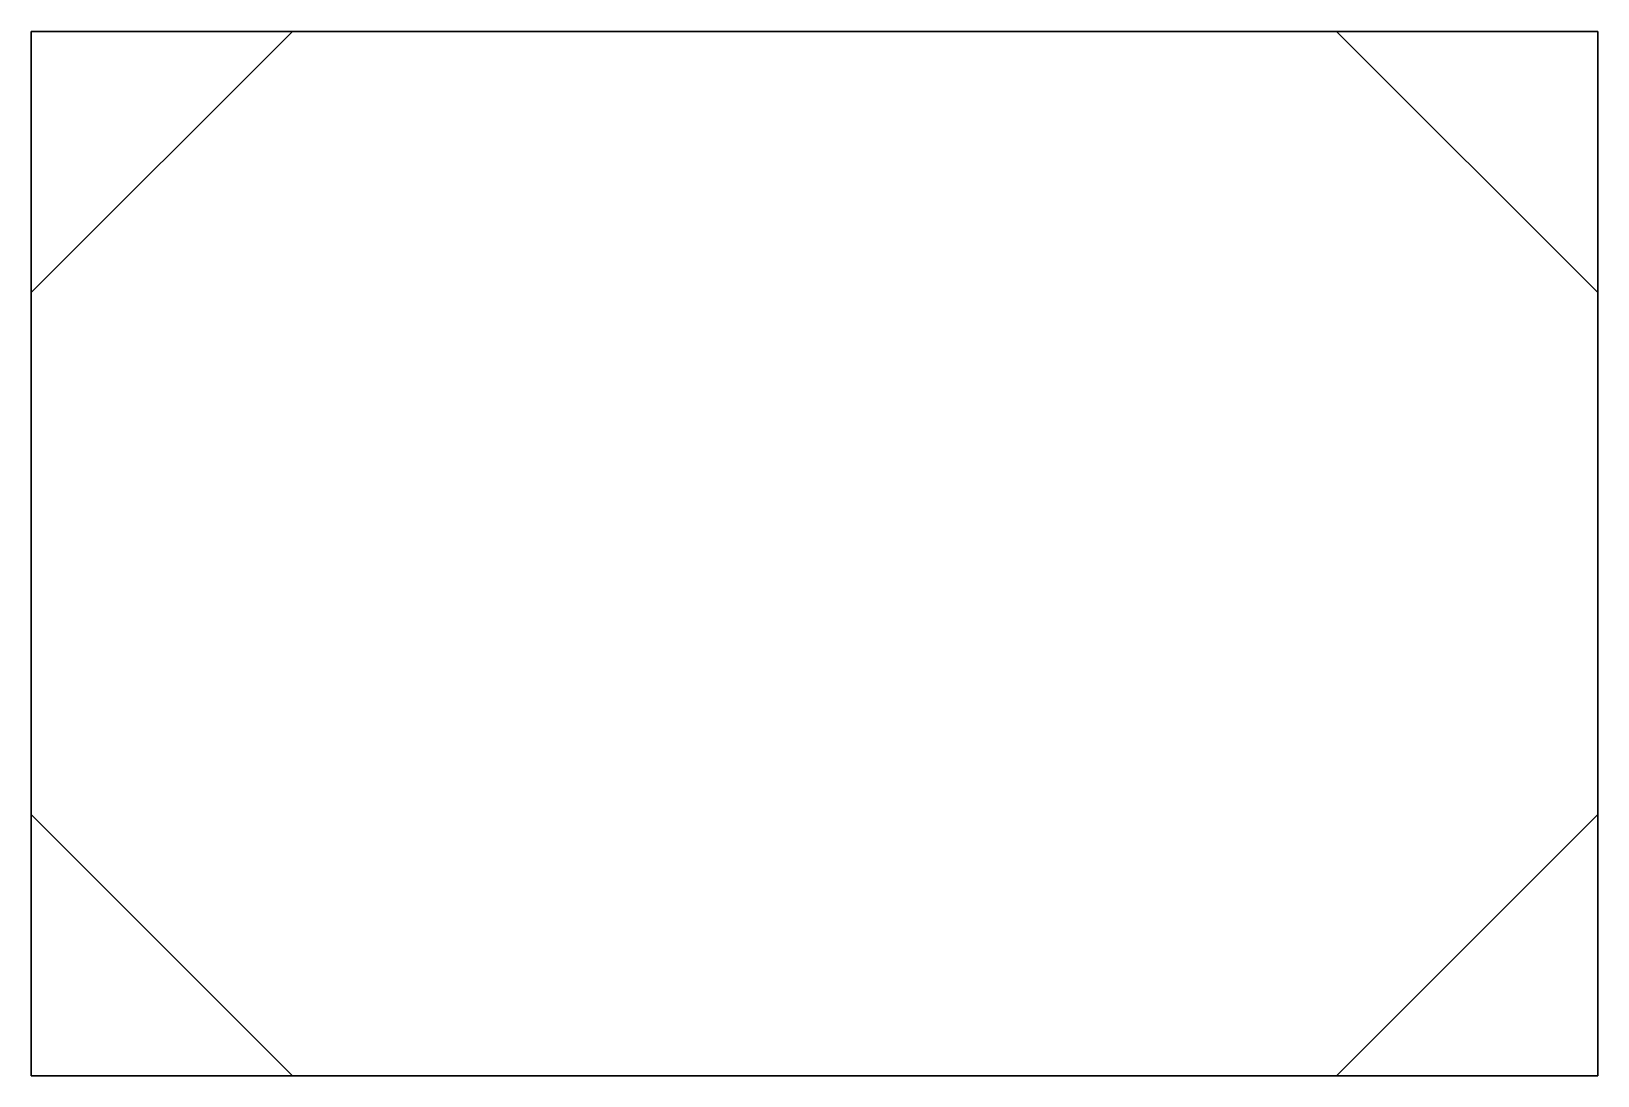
# Model space of a CAD drawing. Extents: x 175370 to 176870, y 43203 to 44203.
import ezdxf

# ---------------------------------------------------------------- set-up
doc = ezdxf.new("R2010")
doc.units = 0
doc.header["$LTSCALE"] = 200
doc.header["$MEASUREMENT"] = 0
doc.layers.add('DOL', color=254, linetype='CONTINUOUS')

msp = doc.modelspace()

# ---------------------------------------------------------------- linework, layer by layer
at = {"layer": 'DOL', "color": 43}
for p, q in [((175619.7, 44202.7, 500), (175369.7, 43952.7, 500)), ((175619.7, 44202.7, 1800), (175369.7, 43952.7, 1800)), ((175619.7, 44202.7, 3100), (175369.7, 43952.7, 3100)), ((175619.7, 44202.7, 500), (176619.7, 44202.7, 500)), ((175619.7, 44202.7, 1800), (176619.7, 44202.7, 1800)), ((175619.7, 44202.7, 3100), (176619.7, 44202.7, 3100)), ((176619.7, 44202.7, 500), (176869.7, 43952.7, 500)), ((176619.7, 44202.7, 1800), (176869.7, 43952.7, 1800)), ((176619.7, 44202.7, 3100), (176869.7, 43952.7, 3100)), ((175369.7, 43702.7, 500), (175369.7, 43952.7, 500)), ((175369.7, 43702.7, 1800), (175369.7, 43952.7, 1800)), ((175369.7, 43702.7, 3100), (175369.7, 43952.7, 3100)), ((176869.7, 43702.7, 500), (176869.7, 43952.7, 500)), ((176869.7, 43702.7, 1800), (176869.7, 43952.7, 1800)), ((176869.7, 43702.7, 3100), (176869.7, 43952.7, 3100)), ((175369.7, 43702.7, 500), (175369.7, 43452.7, 500)), ((175369.7, 43702.7, 1800), (175369.7, 43452.7, 1800)), ((175369.7, 43702.7, 3100), (175369.7, 43452.7, 3100)), ((176869.7, 43702.7, 500), (176869.7, 43452.7, 500)), ((176869.7, 43702.7, 1800), (176869.7, 43452.7, 1800)), ((176869.7, 43702.7, 3100), (176869.7, 43452.7, 3100)), ((175619.7, 43202.7, 500), (175369.7, 43452.7, 500)), ((175619.7, 43202.7, 1800), (175369.7, 43452.7, 1800)), ((175619.7, 43202.7, 3100), (175369.7, 43452.7, 3100)), ((176619.7, 43202.7, 500), (176869.7, 43452.7, 500)), ((176619.7, 43202.7, 1800), (176869.7, 43452.7, 1800)), ((176619.7, 43202.7, 3100), (176869.7, 43452.7, 3100)), ((175619.7, 43202.7, 500), (176619.7, 43202.7, 500)), ((175619.7, 43202.7, 1800), (176619.7, 43202.7, 1800)), ((175619.7, 43202.7, 3100), (176619.7, 43202.7, 3100))]:
    msp.add_line(p, q, dxfattribs=at)
at = {"layer": 'DOL', "color": 254}
for p, q in [((175619.7, 44202.7, -300), (175369.7, 44202.7, -300)), ((175369.7, 43202.7, -300), (175369.7, 44202.7, -300)), ((175369.7, 44202.7), (175369.7, 43702.7)), ((175619.7, 44202.7), (175369.7, 44202.7)), ((175619.7, 44202.7, 2450), (175369.7, 43952.7, 2450)), ((175619.7, 44202.7, 1150), (175369.7, 43952.7, 1150)), ((176619.7, 44202.7, -300), (175619.7, 44202.7, -300)), ((176619.7, 44202.7), (175619.7, 44202.7)), ((175619.7, 44202.7, 2450), (176619.7, 44202.7, 2450)), ((175619.7, 44202.7, 1150), (176619.7, 44202.7, 1150)), ((176619.7, 44202.7, -300), (176869.7, 44202.7, -300)), ((176619.7, 44202.7), (176869.7, 44202.7)), ((176619.7, 44202.7, 2450), (176869.7, 43952.7, 2450)), ((176619.7, 44202.7, 1150), (176869.7, 43952.7, 1150)), ((176869.7, 44202.7, -300), (176869.7, 43202.7, -300)), ((176869.7, 44202.7), (176869.7, 43702.7)), ((175369.7, 43702.7, 2450), (175369.7, 43952.7, 2450)), ((175369.7, 43702.7, 1150), (175369.7, 43952.7, 1150)), ((176869.7, 43702.7, 2450), (176869.7, 43952.7, 2450)), ((176869.7, 43702.7, 1150), (176869.7, 43952.7, 1150)), ((175369.7, 43202.7), (175369.7, 43702.7)), ((175369.7, 43702.7, 2450), (175369.7, 43452.7, 2450)), ((175369.7, 43702.7, 1150), (175369.7, 43452.7, 1150)), ((176869.7, 43202.7), (176869.7, 43702.7)), ((176869.7, 43702.7, 2450), (176869.7, 43452.7, 2450)), ((176869.7, 43702.7, 1150), (176869.7, 43452.7, 1150)), ((175619.7, 43202.7, 2450), (175369.7, 43452.7, 2450)), ((175619.7, 43202.7, 1150), (175369.7, 43452.7, 1150)), ((176619.7, 43202.7, 2450), (176869.7, 43452.7, 2450)), ((176619.7, 43202.7, 1150), (176869.7, 43452.7, 1150)), ((175619.7, 43202.7, -300), (175369.7, 43202.7, -300)), ((175619.7, 43202.7), (175369.7, 43202.7)), ((176619.7, 43202.7, -300), (175619.7, 43202.7, -300)), ((176619.7, 43202.7), (175619.7, 43202.7)), ((175619.7, 43202.7, 2450), (176619.7, 43202.7, 2450)), ((175619.7, 43202.7, 1150), (176619.7, 43202.7, 1150)), ((176619.7, 43202.7, -300), (176869.7, 43202.7, -300)), ((176619.7, 43202.7), (176869.7, 43202.7))]:
    msp.add_line(p, q, dxfattribs=at)
at = {"layer": 'DOL'}
for p, q in [((175619.7, 44202.7, 3750), (175619.7, 44202.7, 4000)), ((176619.7, 44202.7, 3750), (176619.7, 44202.7, 4300)), ((176619.7, 44202.7, 3750), (176869.7, 44202.7, 4000)), ((175619.7, 43202.7, 3750), (175619.7, 43202.7, 4000)), ((176619.7, 43202.7, 3750), (176619.7, 43202.7, 4000))]:
    msp.add_line(p, q, dxfattribs=at)
for p in [(175619.7, 44202.7, 500), (176619.7, 44202.7, 500), (176619.7, 44202.7, 500), (175619.7, 43202.7, 500), (176619.7, 43202.7, 500)]:
    msp.add_point(p, dxfattribs=at)
at = {"layer": 'DOL', "color": 254}
for points in [[(175369.7, 43702.7, 500), (175369.7, 43952.7, 500), (175369.7, 44202.7, 250), (175369.7, 43702.7, 250)], [(175619.7, 44202.7, 500), (175369.7, 44202.7, 250), (175369.7, 43952.7, 500)], [(176619.7, 44202.7, 250), (176619.7, 44202.7, 500), (175619.7, 44202.7, 500), (175369.7, 44202.7, 250)], [(175369.7, 43702.7, 3750), (175369.7, 43952.7, 3750), (175369.7, 44202.7, 4000), (175369.7, 43702.7, 4000)], [(175619.7, 44202.7, 3750), (175369.7, 44202.7, 4000), (175369.7, 43952.7, 3750)], [(176869.7, 44202.7, 4000), (176619.7, 44202.7, 3750), (175619.7, 44202.7, 3750), (175369.7, 44202.7, 4000)], [(176619.7, 44202.7, 500), (176869.7, 44202.7, 250), (176869.7, 43952.7, 500)], [(176619.7, 44202.7, 3750), (176869.7, 44202.7, 4000), (176869.7, 43952.7, 3750)], [(176869.7, 43702.7, 500), (176869.7, 43952.7, 500), (176869.7, 44202.7, 250), (176869.7, 43702.7, 250)], [(176869.7, 43702.7, 3750), (176869.7, 43952.7, 3750), (176869.7, 44202.7, 4000), (176869.7, 43702.7, 4000)], [(175369.7, 43702.7, 500), (175369.7, 43452.7, 500), (175369.7, 43202.7, 250), (175369.7, 43702.7, 250)], [(175369.7, 43702.7, 3750), (175369.7, 43452.7, 3750), (175369.7, 43202.7, 4000), (175369.7, 43702.7, 4000)], [(176869.7, 43702.7, 500), (176869.7, 43452.7, 500), (176869.7, 43202.7, 250), (176869.7, 43702.7, 250)], [(176869.7, 43702.7, 3750), (176869.7, 43452.7, 3750), (176869.7, 43202.7, 4000), (176869.7, 43702.7, 4000)], [(175619.7, 43202.7, 500), (175369.7, 43202.7, 250), (175369.7, 43452.7, 500)], [(175619.7, 43202.7, 3750), (175369.7, 43202.7, 4000), (175369.7, 43452.7, 3750)], [(176619.7, 43202.7, 500), (176869.7, 43202.7, 250), (176869.7, 43452.7, 500)], [(176619.7, 43202.7, 3750), (176869.7, 43202.7, 4000), (176869.7, 43452.7, 3750)], [(176869.7, 43202.7, 250), (176619.7, 43202.7, 500), (175619.7, 43202.7, 500), (175369.7, 43202.7, 250)], [(176619.7, 43202.7, 4000), (176619.7, 43202.7, 3750), (175619.7, 43202.7, 3750), (175369.7, 43202.7, 4000)]]:
    msp.add_3dface(points, dxfattribs=at)

doc.saveas('drawing.dxf')
